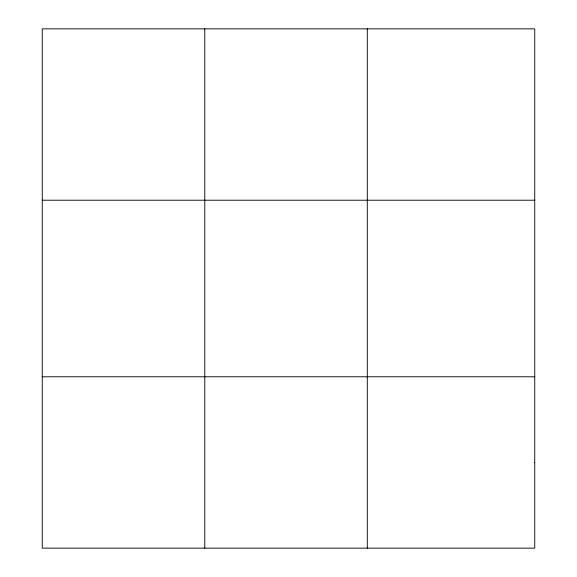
<?xml version="1.0" encoding="UTF-8"?>
<svg xmlns="http://www.w3.org/2000/svg" width="577" height="577" viewBox="0 0 577 577"><rect width="100%" height="100%" fill="white"/><g stroke="black" fill="none" stroke-linecap="round" stroke-linejoin="round"><path stroke-width="0.87" d="M204.777 28.85L204.777 548.15M367.297 28.85L367.297 548.15M42.258 200.219L534.742 200.219M42.258 376.781L534.742 376.781M534.742 462.466L534.742 548.15L42.258 548.15L42.258 28.85L534.742 28.85L534.742 462.466"/></g></svg>
